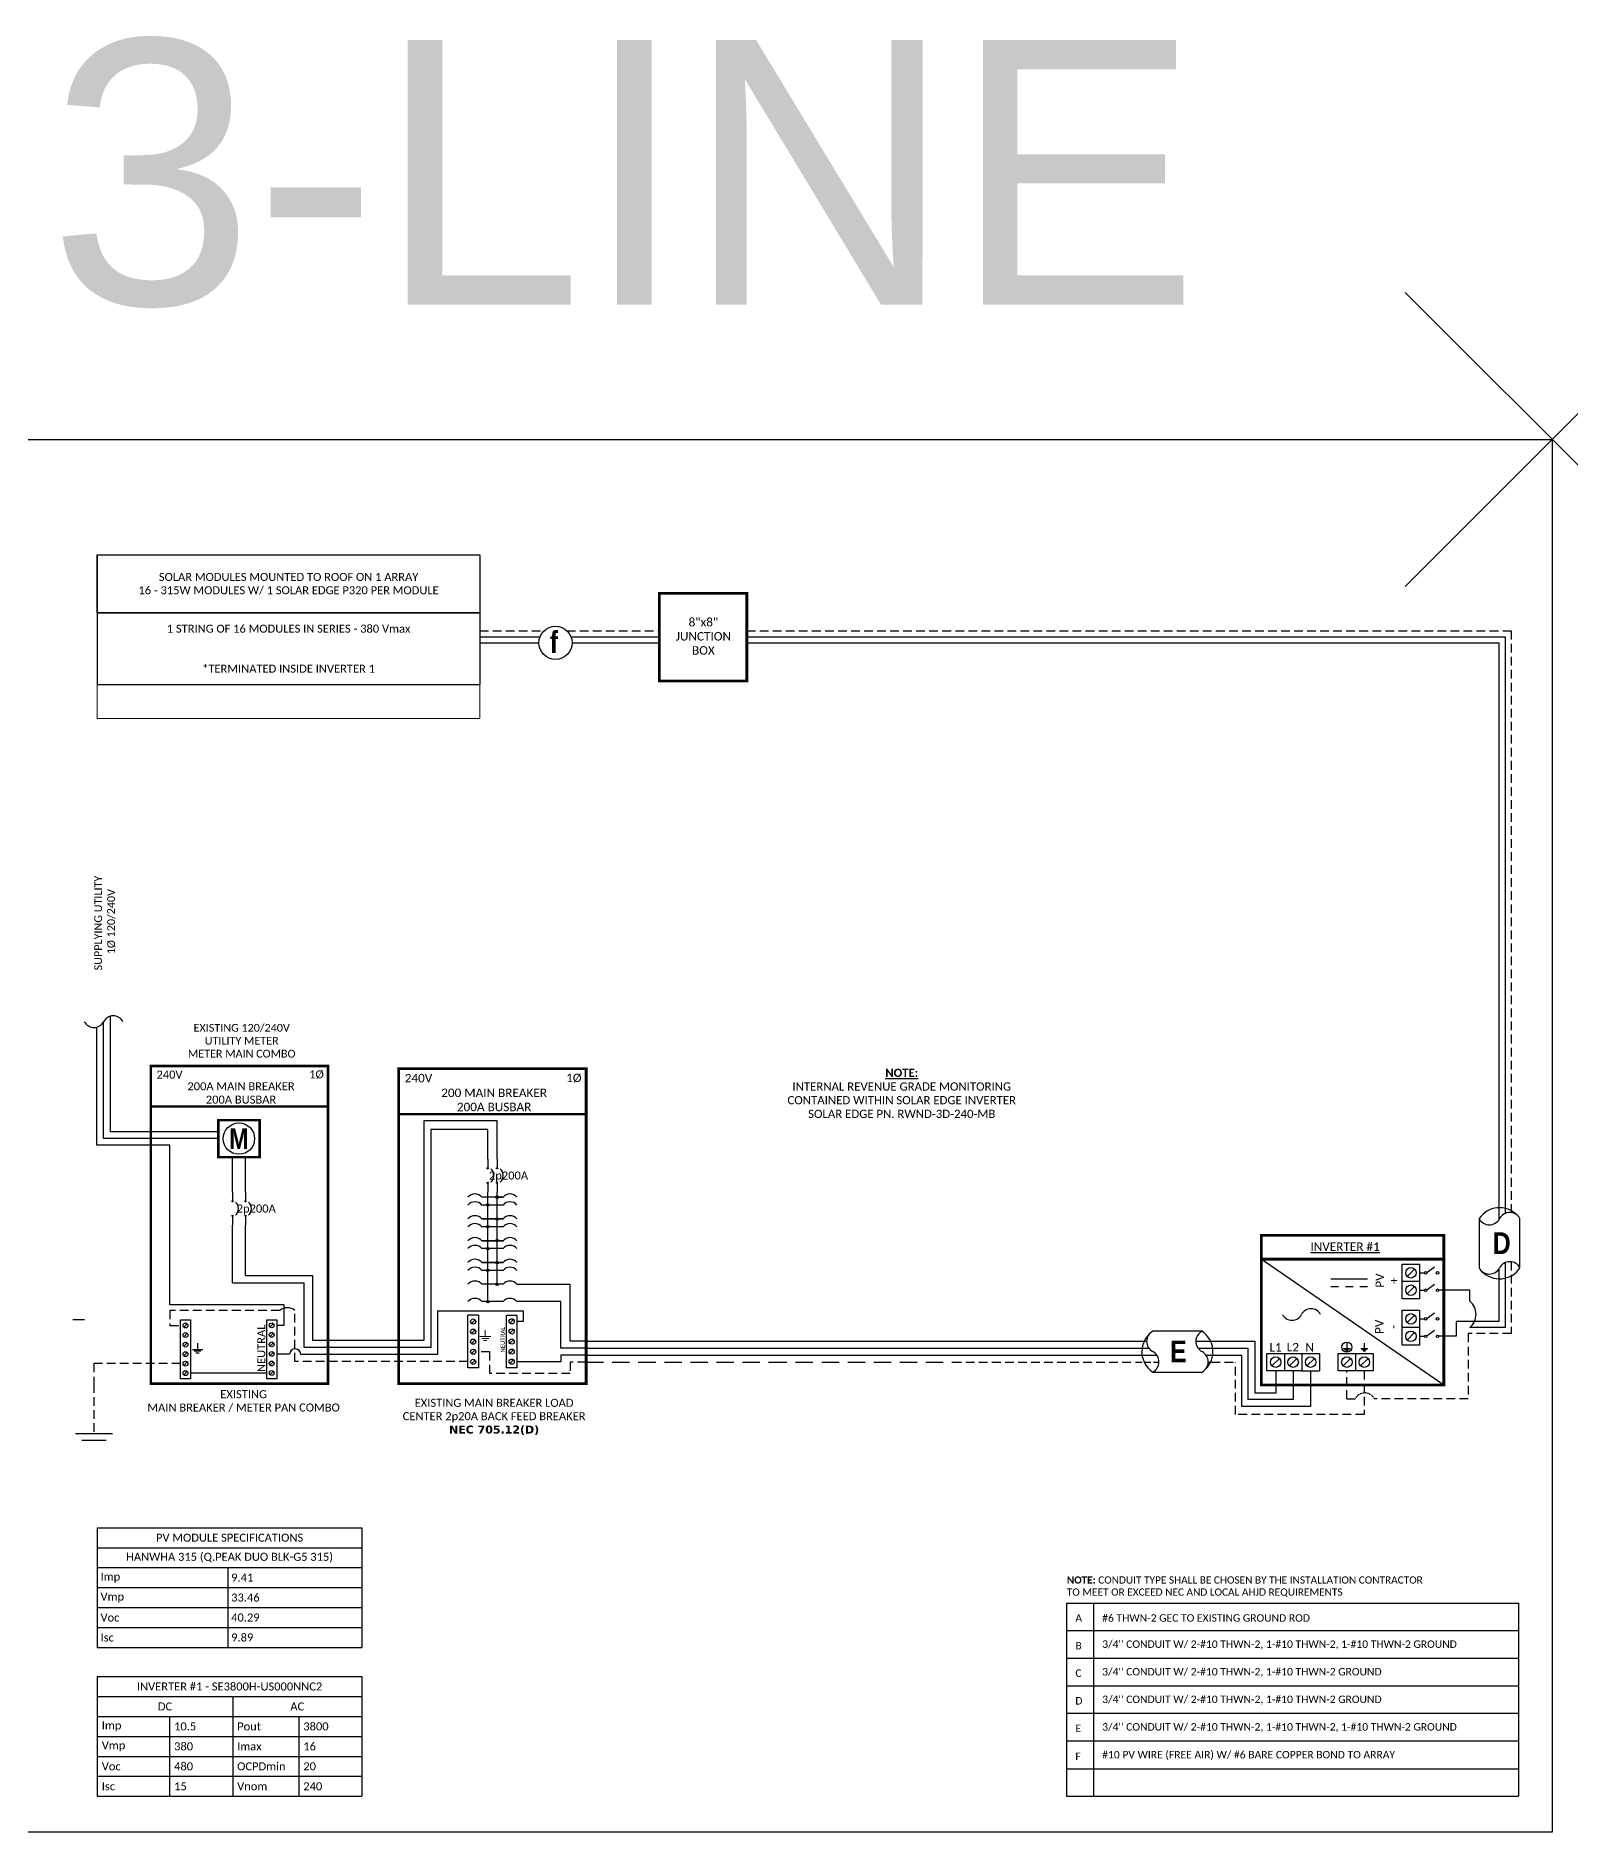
# Model space of a CAD drawing. Header units: feet. Extents: x -13431 to 10532, y 10829 to 29871.
# Drawn here: x 6298 to 6960, y 16895 to 17670 of the extents above; entities that cross this region are included whole.
import ezdxf

# ---------------------------------------------------------------- set-up
doc = ezdxf.new("R2010")
doc.units = ezdxf.units.FT
doc.header["$MEASUREMENT"] = 0
doc.linetypes.add('DASHED', pattern=[0.75, 0.5, -0.25])
doc.linetypes.add('HIDDEN', pattern=[0.375, 0.25, -0.125])
doc.layers.add('LOCKED (NO PRINT)', color=7, linetype='Continuous', plot=False)
for name, color, linetype in [('ONE LINE BLOCKS', 7, 'Continuous'), ('TABLES', 7, 'Continuous'), ('TEXT', 7, 'Continuous'), ('Z - TITLEBLOCK TXT', 7, 'Continuous')]:
    doc.layers.add(name, color=color, linetype=linetype)
doc.styles.add('ONE LINE TXT', font='techb___.ttf')
doc.styles.get("Standard").update_dxf_attribs({"font": 'calibri.ttf'})
doc.styles.add('TITLE BBLOCK TEXT', font='ARIALUNI.TTF')

# ---------------------------------------------------------------- blocks, each defined once
blk = doc.blocks.new('*U252')
at = {"color": 7}
for p, q in [((-35.53, 9), (-31.05, 9)), ((-9.81, 9), (0, 9))]:
    blk.add_line(p, q, dxfattribs=at)
at = {"color": 7, "linetype": 'Continuous'}
for p, q in [((-7.14, 13.31), (-28.39, 13.31)), ((-28.39, -4.31), (-7.14, -4.31))]:
    blk.add_line(p, q, dxfattribs=at)
at = {"color": 10}
for p, q in [((-35.53, 6), (-30.11, 6)), ((-8.87, 6), (0, 6))]:
    blk.add_line(p, q, dxfattribs=at)
at = {"color": 253}
for p, q in [((-35.53, 3), (-26.66, 3)), ((-5.41, 3), (0, 3))]:
    blk.add_line(p, q, dxfattribs=at)
at = {"color": 92, "linetype": 'HIDDEN', "ltscale": 10}
for p, q in [((-4.48, 0), (0, 0)), ((-35.53, 0), (-25.72, 0))]:
    blk.add_line(p, q, dxfattribs=at)
at = {"color": 7, "linetype": 'Continuous'}
for centre, start, end in [((-22.54, 4.5), 133.97324, 236.42648), ((-12.99, 4.5), 313.97324, 56.42648)]:
    blk.add_arc(centre, 10.58, start, end, dxfattribs=at)
at = {"linetype": 'Continuous'}
for centre, start, end in [((-26.08, 8.91), 117.66392, 242.33608), ((-4.83, 8.91), 117.66392, 242.33608), ((-30.7, 0.09), 297.66392, 62.33608), ((-9.45, 0.09), 297.66392, 62.33608)]:
    blk.add_arc(centre, 4.98, start, end, dxfattribs=at)
blk = doc.blocks.new('*U249')
at = {"color": 7}
blk.add_line((-79.14, 9), (0, 9), dxfattribs=at)
at = {"color": 10}
blk.add_line((-79.14, 6), (0, 6), dxfattribs=at)
at = {"color": 253}
blk.add_line((-79.14, 3), (0, 3), dxfattribs=at)
at = {"color": 92, "linetype": 'DASHED', "ltscale": 15}
blk.add_line((-79.14, 0), (0, 0), dxfattribs=at)
blk = doc.blocks.new('*U248')
at = {"color": 7}
blk.add_line((-79.14, 9), (0, 9), dxfattribs=at)
at = {"color": 10}
blk.add_line((-79.14, 6), (0, 6), dxfattribs=at)
at = {"color": 253}
blk.add_line((-79.14, 3), (0, 3), dxfattribs=at)
at = {"color": 92, "linetype": 'HIDDEN', "ltscale": 15}
blk.add_line((-79.14, 0), (0, 0), dxfattribs=at)
blk = doc.blocks.new('*U253')
at = {"color": 7}
blk.add_line((-79.14, 9), (0, 9), dxfattribs=at)
at = {"color": 10}
blk.add_line((-79.14, 6), (0, 6), dxfattribs=at)
at = {"color": 253}
blk.add_line((-79.14, 3), (0, 3), dxfattribs=at)
at = {"color": 92, "linetype": 'DASHED', "ltscale": 15}
blk.add_line((-79.14, 0), (0, 0), dxfattribs=at)
at = {"color": 1, "insert": (-22.08, 115.96), "char_height": 3.5433, "attachment_point": 5}
blk.add_mtext_dynamic_manual_height_columns('{\\fCalibri|b1|i0|c0|p34;\\LNOTE:\\P}INTERNAL REVENUE GRADE MONITORING\\PCONTAINED WITHIN SOLAR EDGE INVERTER\\PSOLAR EDGE PN. RWND-3D-240-MB', width=99.534, gutter_width=7.17, heights=[0], dxfattribs=at)
blk = doc.blocks.new('*T257')
at = {"color": 0, "lineweight": -2, "transparency": 16777216}
for p, q in [((0, 0), (114.19, 0)), ((0, 0), (0, -51.7)), ((114.19, 0), (114.19, -51.7)), ((0, -8.62), (114.19, -8.62)), ((58.43, -8.62), (58.43, -51.7)), ((0, -17.23), (114.19, -17.23)), ((31.22, -17.23), (31.22, -51.7)), ((86.98, -17.23), (86.98, -51.7)), ((0, -25.85), (114.19, -25.85)), ((0, -34.47), (114.19, -34.47)), ((0, -43.08), (114.19, -43.08)), ((0, -51.7), (114.19, -51.7))]:
    blk.add_line(p, q, dxfattribs=at)
at = {"color": 0, "linetype": 'Continuous', "transparency": 16777216, "char_height": 3.4544}
for s, insert, width, attachment_point in [('{\\fCalibri|b0|i0|c0;INVERTER #1 - SE3800H-US000NNC2', (57.09, -4.31), 110.3293, 5), ('{\\fCalibri|b0|i0|c0;DC', (29.22, -12.93), 54.5755, 5), ('{\\fCalibri|b0|i0|c0;AC', (86.31, -12.93), 51.8976, 5), ('{\\fCalibri|b0|i0|c0;Imp', (1.93, -21.54), 27.3681, 4), ('{\\fCalibri|b0|i0|c0;10.5', (33.15, -21.54), 23.3513, 4), ('{\\fCalibri|b0|i0|c0;Pout', (60.36, -21.54), 24.6902, 4), ('{\\fCalibri|b0|i0|c0;3800', (88.91, -21.54), 23.3513, 4), ('{\\fCalibri|b0|i0|c0;Vmp', (1.93, -30.16), 27.3681, 4), ('{\\fCalibri|b0|i0|c0;380', (33.15, -30.16), 23.3513, 4), ('{\\fCalibri|b0|i0|c0;Imax', (60.36, -30.16), 24.6902, 4), ('{\\fCalibri|b0|i0|c0;16', (88.91, -30.16), 23.3513, 4), ('{\\fCalibri|b0|i0|c0;Voc', (1.93, -38.78), 27.3681, 4), ('{\\fCalibri|b0|i0|c0;480', (33.15, -38.78), 23.3513, 4), ('{\\fCalibri|b0|i0|c0;OCPDmin', (60.36, -38.78), 24.6902, 4), ('{\\fCalibri|b0|i0|c0;20', (88.91, -38.78), 23.3513, 4), ('{\\fCalibri|b0|i0|c0;Isc', (1.93, -47.39), 27.3681, 4), ('{\\fCalibri|b0|i0|c0;15', (33.15, -47.39), 23.3513, 4), ('{\\fCalibri|b0|i0|c0;Vnom', (60.36, -47.39), 24.6902, 4), ('{\\fCalibri|b0|i0|c0;240', (88.91, -47.39), 23.3513, 4)]:
    blk.add_mtext(s, dxfattribs=dict(at, insert=insert, width=width, attachment_point=attachment_point))
blk = doc.blocks.new('*T258')
at = {"color": 0, "lineweight": -2, "transparency": 16777216}
for p, q in [((0, 0), (114.19, 0)), ((0, 0), (0, -51.69)), ((114.19, 0), (114.19, -51.69)), ((0, -8.62), (114.19, -8.62)), ((0, -17.23), (114.19, -17.23)), ((56.41, -17.23), (56.41, -51.69)), ((0, -25.85), (114.19, -25.85)), ((0, -34.46), (114.19, -34.46)), ((0, -43.08), (114.19, -43.08)), ((0, -51.69), (114.19, -51.69))]:
    blk.add_line(p, q, dxfattribs=at)
at = {"color": 0, "linetype": 'Continuous', "transparency": 16777216, "char_height": 3.4544}
for s, insert, width, attachment_point in [('{\\fCalibri|b0|i0|c0;PV MODULE SPECIFICATIONS', (57.09, -4.31), 111.433, 5), ('{\\fCalibri|b0|i0|c0;HANWHA 315 (Q.PEAK DUO BLK-G5 315)', (57.09, -12.92), 111.433, 5), ('{\\fCalibri|b0|i0|c0;Imp', (1.38, -21.54), 53.6551, 4), ('{\\fCalibri|b0|i0|c0;9.41', (57.78, -21.54), 55.0254, 4), ('{\\fCalibri|b0|i0|c0;Vmp', (1.38, -30.15), 53.6551, 4), ('{\\fCalibri|b0|i0|c0;33.46', (57.78, -30.15), 55.0254, 4), ('{\\fCalibri|b0|i0|c0;Voc', (1.38, -38.77), 53.6551, 4), ('{\\fCalibri|b0|i0|c0;40.29', (57.78, -38.77), 55.0254, 4), ('{\\fCalibri|b0|i0|c0;Isc', (1.38, -47.39), 53.6551, 4), ('{\\fCalibri|b0|i0|c0;9.89', (57.78, -47.39), 55.0254, 4)]:
    blk.add_mtext(s, dxfattribs=dict(at, insert=insert, width=width, attachment_point=attachment_point))
blk = doc.blocks.new('*T259')
at = {"linetype": 'ByBlock', "lineweight": -2, "transparency": 16777216}
for p, q in [((0, 0), (195.1, 0)), ((0, 0), (0, -83.41)), ((11.58, 0), (11.58, -83.41)), ((195.1, 0), (195.1, -83.41)), ((0, -11.84), (195.1, -11.84)), ((0, -23.75), (195.1, -23.75)), ((0, -35.65), (195.1, -35.65)), ((0, -47.56), (195.1, -47.56)), ((0, -59.46), (195.1, -59.46)), ((0, -71.5), (195.1, -71.5)), ((0, -83.41), (195.1, -83.41))]:
    blk.add_line(p, q, dxfattribs=at)
at = {"color": 0, "linetype": 'Continuous', "transparency": 16777216, "char_height": 3.2119, "attachment_point": 7}
for s, insert, width in [('{\\fCalibri|b0|i0|c0;A', (3.78, -8.06), 4.025), ('{\\fCalibri|b0|i0|c0;#6 THWN-2 GEC TO EXISTING GROUND ROD', (15.36, -8.06), 175.9562), ('{\\fCalibri|b0|i0|c0;B', (3.78, -19.97), 4.025), ("{\\fCalibri|b0|i0|c0;3/4'' CONDUIT W/ 2-#10 THWN-2, 1-#10 THWN-2, 1-#10 THWN-2 GROUND", (15.36, -19.97), 175.9562), ('{\\fCalibri|b0|i0|c0;C', (3.78, -31.87), 4.025), ("{\\fCalibri|b0|i0|c0;3/4'' CONDUIT W/ 2-#10 THWN-2, 1-#10 THWN-2 GROUND", (15.36, -31.87), 175.9562), ('{\\fCalibri|b0|i0|c0;D', (3.78, -43.78), 4.025), ("{\\fCalibri|b0|i0|c0;3/4'' CONDUIT W/ 2-#10 THWN-2, 1-#10 THWN-2 GROUND", (15.36, -43.78), 175.9562), ('{\\fCalibri|b0|i0|c0;E', (3.78, -55.68), 4.025), ("{\\fCalibri|b0|i0|c0;3/4'' CONDUIT W/ 2-#10 THWN-2, 1-#10 THWN-2, 1-#10 THWN-2 GROUND", (15.36, -55.68), 175.9562), ('{\\fCalibri|b0|i0|c0;F', (3.78, -67.73), 4.025), ('{\\fCalibri|b0|i0|c0;#10 PV WIRE (FREE AIR) W/ #6 BARE COPPER BOND TO ARRAY', (15.36, -67.73), 175.9562), ('{\\fCalibri|b0|i0|c0;', (3.78, -79.63), 4.025), ('{\\fCalibri|b0|i0|c0;', (15.36, -79.63), 175.9562)]:
    blk.add_mtext(s, dxfattribs=dict(at, insert=insert, width=width))
blk = doc.blocks.new('*T256')
at = {"color": 0, "lineweight": -2, "transparency": 16777216}
for p, q in [((0, 0), (165.11, 0)), ((0, 0), (0, -56)), ((165.11, 0), (165.11, -56)), ((0, -25.14), (165.11, -25.14)), ((0, -56), (165.11, -56))]:
    blk.add_line(p, q, dxfattribs=at)
at = {"layer": 'Defpoints', "color": 8, "linetype": 'ByBlock', "lineweight": 0, "transparency": 16777216}
for p, q in [((0, -56), (0, -70.62)), ((165.11, -56), (165.11, -70.62)), ((0, -70.62), (165.11, -70.62))]:
    blk.add_line(p, q, dxfattribs=at)
at = {"color": 0, "linetype": 'Continuous', "transparency": 16777216, "char_height": 3.4544, "width": 155.095, "attachment_point": 5}
for s, insert in [('{\\fCalibri|b0|i0|c0;SOLAR MODULES MOUNTED TO ROOF ON 1 ARRAY^J16 - 315W MODULES W/ 1 SOLAR EDGE P320 PER MODULE', (82.56, -12.57)), ('{\\fCalibri|b0|i0|c0;1 STRING OF 16 MODULES IN SERIES - 380 Vmax^J^J^J*TERMINATED INSIDE INVERTER 1', (82.56, -40.57))]:
    blk.add_mtext(s, dxfattribs=dict(at, insert=insert))
blk = doc.blocks.new('8x8box')
at = {"lineweight": 50, "const_width": 1.19}
blk.add_lwpolyline([(37.78, 0), (0, 0), (0, 37.78), (37.78, 37.78)], close=True, dxfattribs=at)
at = {"color": 1, "insert": (19.03, 19.26), "char_height": 3.6576, "attachment_point": 5}
blk.add_mtext_dynamic_manual_height_columns('8"x8"  JUNCTION BOX ', width=0.4767, gutter_width=7.17, heights=[0], dxfattribs=at)

msp = doc.modelspace()

# ---------------------------------------------------------------- hatches: boundary and pattern name
at = {"linetype": 'Continuous'}
h = msp.add_hatch(color=1, dxfattribs=at)
h.dxf.hatch_style = 1
edge = h.paths.add_edge_path()
edge.add_arc((6492.63, 17165.3), 0.528, 0, 360)
h = msp.add_hatch(color=1, dxfattribs=at)
h.dxf.hatch_style = 1
edge = h.paths.add_edge_path()
edge.add_arc((6496.66, 17168.68), 0.528, 0, 360)
h = msp.add_hatch(color=1, dxfattribs=at)
h.dxf.hatch_style = 1
edge = h.paths.add_edge_path()
edge.add_arc((6496.66, 17159.28), 0.528, 0, 360)
h = msp.add_hatch(color=1, dxfattribs=at)
h.dxf.hatch_style = 1
edge = h.paths.add_edge_path()
edge.add_arc((6492.63, 17155.9), 0.528, 0, 360)
h = msp.add_hatch(color=1, dxfattribs=at)
h.dxf.hatch_style = 1
edge = h.paths.add_edge_path()
edge.add_arc((6496.66, 17149.88), 0.528, 0, 360)
h = msp.add_hatch(color=1, dxfattribs=at)
h.dxf.hatch_style = 1
edge = h.paths.add_edge_path()
edge.add_arc((6492.63, 17146.5), 0.528, 0, 360)
h = msp.add_hatch(color=1, dxfattribs=at)
h.dxf.hatch_style = 1
edge = h.paths.add_edge_path()
edge.add_arc((6492.63, 17137.09), 0.528, 0, 360)
h = msp.add_hatch(color=1, dxfattribs=at)
h.dxf.hatch_style = 1
edge = h.paths.add_edge_path()
edge.add_arc((6496.66, 17140.47), 0.528, 0, 360)
h = msp.add_hatch(color=1, dxfattribs=at)
h.dxf.hatch_style = 1
edge = h.paths.add_edge_path()
edge.add_arc((6496.66, 17131.07), 0.528, 0, 360)
h = msp.add_hatch(color=1, dxfattribs=at)
h.dxf.hatch_style = 1
edge = h.paths.add_edge_path()
edge.add_arc((6492.63, 17123.59), 0.528, 0, 360)
at = {"layer": 'ONE LINE BLOCKS', "linetype": 'Continuous'}
h = msp.add_hatch(color=1, dxfattribs=at)
h.dxf.hatch_style = 1
edge = h.paths.add_edge_path()
edge.add_arc((6492.63, 17181.18), 0.275, 0, 360)
h = msp.add_hatch(color=1, dxfattribs=at)
h.dxf.hatch_style = 1
edge = h.paths.add_edge_path()
edge.add_arc((6496.66, 17181.18), 0.275, 0, 360)
h = msp.add_hatch(color=1, dxfattribs=at)
h.dxf.hatch_style = 1
edge = h.paths.add_edge_path()
edge.add_arc((6492.63, 17174.87), 0.275, 0, 360)
h = msp.add_hatch(color=1, dxfattribs=at)
h.dxf.hatch_style = 1
edge = h.paths.add_edge_path()
edge.add_arc((6496.66, 17174.87), 0.275, 0, 360)
h = msp.add_hatch(color=1, dxfattribs=at)
h.dxf.hatch_style = 1
edge = h.paths.add_edge_path()
edge.add_arc((6382.44, 17166.92), 0.275, 0, 360)
h = msp.add_hatch(color=1, dxfattribs=at)
h.dxf.hatch_style = 1
edge = h.paths.add_edge_path()
edge.add_arc((6388.04, 17166.92), 0.275, 0, 360)
h = msp.add_hatch(color=1, dxfattribs=at)
h.dxf.hatch_style = 1
edge = h.paths.add_edge_path()
edge.add_arc((6382.44, 17160.61), 0.275, 0, 360)
h = msp.add_hatch(color=1, dxfattribs=at)
h.dxf.hatch_style = 1
edge = h.paths.add_edge_path()
edge.add_arc((6388.04, 17160.61), 0.275, 0, 360)

# ---------------------------------------------------------------- linework, layer by layer
at = {"color": 92, "linetype": 'HIDDEN', "ltscale": 15}
for p, q in [((6489.2, 17413.22), (6517.03, 17413.22)), ((6526.72, 17413.22), (6566.67, 17413.22)), ((6604.45, 17413.22), (6934.34, 17413.22)), ((6934.34, 17413.22), (6934.34, 17162.05)), ((6934.34, 17140.8), (6934.34, 17109.78)), ((6934.34, 17109.78), (6915.83, 17109.78)), ((6915.83, 17109.78), (6915.83, 17081.69)), ((6493.53, 17101.96), (6488.62, 17101.96)), ((6493.53, 17092.56), (6493.53, 17101.96)), ((6535.11, 17097.52), (6528.15, 17097.52)), ((6528.15, 17097.52), (6528.15, 17092.56)), ((6804.98, 17097.52), (6815.33, 17097.52)), ((6815.33, 17074.82), (6815.33, 17097.52)), ((6528.15, 17092.56), (6493.53, 17092.56)), ((6863.44, 17081.69), (6863.44, 17093.73)), ((6870.97, 17093.73), (6870.97, 17074.82)), ((6863.44, 17081.69), (6867.04, 17081.69)), ((6915.83, 17081.69), (6875.28, 17081.69)), ((6870.97, 17074.82), (6815.33, 17074.82))]:
    msp.add_line(p, q, dxfattribs=at)
at = {"color": 10, "linetype": 'Continuous'}
for p, q in [((6489.2, 17410.6), (6515.42, 17410.6)), ((6528.52, 17410.6), (6566.67, 17410.6)), ((6604.45, 17410.6), (6931.72, 17410.6)), ((6931.72, 17410.6), (6931.72, 17161.64)), ((6326.81, 17193.95), (6326.81, 17244.43)), ((6492.63, 17197.86), (6468.01, 17197.86)), ((6468.01, 17197.86), (6468.01, 17103.76)), ((6492.63, 17185.15), (6492.63, 17197.86)), ((6376.43, 17193.95), (6326.81, 17193.95)), ((6492.63, 17123.59), (6492.63, 17170.9)), ((6499.23, 17165.3), (6490.07, 17165.3)), ((6499.23, 17155.9), (6490.07, 17155.9)), ((6499.23, 17146.5), (6490.07, 17146.5)), ((6499.23, 17137.09), (6490.07, 17137.09)), ((6931.72, 17140.4), (6931.72, 17112.4)), ((6413.32, 17103.76), (6413.32, 17131.7)), ((6417.14, 17131.7), (6417.14, 17131.7)), ((6916.55, 17128.52), (6903.14, 17128.52)), ((6916.55, 17123.8), (6916.55, 17128.52)), ((6499.23, 17123.59), (6490.07, 17123.59)), ((6524.13, 17123.59), (6505.22, 17123.59)), ((6524.13, 17103.52), (6524.13, 17123.59)), ((6931.72, 17112.4), (6916.55, 17112.4)), ((6468.01, 17103.76), (6413.32, 17103.76)), ((6535.11, 17103.52), (6524.13, 17103.52)), ((6804.98, 17103.52), (6820.73, 17103.52)), ((6820.73, 17103.52), (6820.73, 17081.33)), ((6840.26, 17093.73), (6840.26, 17081.33)), ((6840.26, 17081.33), (6820.73, 17081.33))]:
    msp.add_line(p, q, dxfattribs=at)
at = {"color": 7, "linetype": 'Continuous'}
for p, q in [((6489.2, 17407.98), (6514.73, 17407.98)), ((6529.01, 17407.98), (6566.67, 17407.98)), ((6604.45, 17407.98), (6929.09, 17407.98)), ((6929.09, 17407.98), (6929.09, 17158.98)), ((6329.81, 17196.95), (6329.81, 17246.81)), ((6376.43, 17196.95), (6329.81, 17196.95)), ((6496.66, 17201.69), (6465.01, 17201.69)), ((6465.01, 17201.69), (6465.01, 17106.76)), ((6496.66, 17185.15), (6496.66, 17201.69)), ((6499.23, 17168.68), (6490.07, 17168.68)), ((6496.66, 17159.28), (6496.66, 17170.9)), ((6496.66, 17168.68), (6499.23, 17168.68)), ((6490.07, 17159.28), (6499.23, 17159.28)), ((6499.23, 17159.28), (6490.07, 17159.28)), ((6496.66, 17149.88), (6496.66, 17159.28)), ((6920.54, 17159.42), (6920.54, 17138.17)), ((6938.17, 17138.17), (6938.17, 17159.42)), ((6490.07, 17149.88), (6499.23, 17149.88)), ((6499.23, 17149.88), (6490.07, 17149.88)), ((6496.66, 17140.47), (6496.66, 17149.88)), ((6417.12, 17106.76), (6417.12, 17134.89)), ((6490.07, 17140.47), (6499.23, 17140.47)), ((6499.23, 17140.47), (6490.07, 17140.47)), ((6496.66, 17131.07), (6496.66, 17140.47)), ((6905.29, 17087.56), (6826.51, 17141.94)), ((6929.09, 17137.73), (6929.09, 17115.02)), ((6499.23, 17131.07), (6490.07, 17131.07)), ((6528.15, 17106.52), (6528.15, 17131.07)), ((6872.34, 17133.33), (6856.57, 17133.33)), ((6859.86, 17129.92), (6856.57, 17129.92)), ((6866.1, 17129.92), (6862.8, 17129.92)), ((6872.34, 17129.92), (6869.04, 17129.92)), ((6929.09, 17115.02), (6910.64, 17115.02)), ((6910.64, 17115.02), (6910.64, 17108.62)), ((6465.01, 17106.76), (6417.12, 17106.76)), ((6804.98, 17106.52), (6823.67, 17106.52)), ((6823.67, 17106.52), (6823.67, 17084.14)), ((6910.64, 17108.62), (6903.14, 17108.62)), ((6832.73, 17093.73), (6832.73, 17084.14)), ((6832.73, 17084.14), (6823.67, 17084.14))]:
    msp.add_line(p, q, dxfattribs=at)
at = {"color": 253, "linetype": 'Continuous'}
for p, q in [((6323.94, 17191.07), (6323.94, 17242.09)), ((6355.35, 17191.07), (6323.94, 17191.07)), ((6470.93, 17119.68), (6507.86, 17119.68)), ((6507.86, 17119.68), (6507.86, 17115.08)), ((6507.86, 17115.08), (6505.22, 17115.08)), ((6407, 17100.88), (6401.51, 17100.88)), ((6470.93, 17100.76), (6411.99, 17100.76)), ((6524.1, 17097.68), (6505.22, 17097.68)), ((6535.11, 17100.52), (6524.1, 17100.52)), ((6524.1, 17100.52), (6524.1, 17097.68)), ((6804.98, 17100.52), (6818.06, 17100.52)), ((6818.06, 17078.36), (6818.06, 17100.52)), ((6847.8, 17093.73), (6847.8, 17078.36)), ((6847.8, 17078.36), (6818.06, 17078.36))]:
    msp.add_line(p, q, dxfattribs=at)
at = {"color": 155, "true_color": 0x647190}
msp.add_line((6454.19, 17224.11), (6535.11, 17224.11), dxfattribs=at)
at = {"lineweight": 50}
msp.add_line((6454.19, 17204.47), (6535.11, 17204.47), dxfattribs=at)
at = {"color": 1, "linetype": 'Continuous'}
for p, q in [((6887.33, 17124.75), (6887.33, 17139.82)), ((6887.33, 17139.82), (6894.86, 17139.82)), ((6887.33, 17124.75), (6887.33, 17139.82)), ((6894.86, 17139.82), (6894.86, 17124.75)), ((6894.86, 17139.82), (6894.86, 17132.28)), ((6894.86, 17136.05), (6896.9, 17136.05)), ((6901.29, 17138.51), (6898.03, 17136.07)), ((6894.86, 17132.28), (6887.33, 17132.28)), ((6894.86, 17128.52), (6896.9, 17128.52)), ((6901.29, 17130.98), (6898.03, 17128.54)), ((6894.86, 17124.75), (6887.33, 17124.75)), ((6887.33, 17104.85), (6887.33, 17119.92)), ((6887.33, 17119.92), (6894.86, 17119.92)), ((6894.86, 17119.92), (6894.86, 17112.39)), ((6484.08, 17095.01), (6484.08, 17117.75)), ((6488.62, 17117.75), (6484.08, 17117.75)), ((6488.62, 17117.75), (6488.62, 17095.01)), ((6500.68, 17095.09), (6500.68, 17117.68)), ((6505.22, 17117.68), (6500.68, 17117.68)), ((6505.22, 17117.68), (6505.22, 17095.09)), ((6894.86, 17112.39), (6887.33, 17112.39)), ((6894.86, 17116.16), (6896.9, 17116.16)), ((6894.86, 17112.39), (6894.86, 17104.85)), ((6901.29, 17118.62), (6898.03, 17116.17)), ((6894.86, 17104.85), (6887.33, 17104.85)), ((6894.86, 17108.62), (6896.9, 17108.62)), ((6901.29, 17111.08), (6898.03, 17108.64)), ((6828.96, 17101.26), (6844.03, 17101.26)), ((6828.96, 17093.73), (6828.96, 17101.26)), ((6828.96, 17101.26), (6836.5, 17101.26)), ((6836.5, 17101.26), (6836.5, 17093.73)), ((6844.03, 17101.26), (6844.03, 17093.73)), ((6844.03, 17101.26), (6851.57, 17101.26)), ((6851.57, 17101.26), (6851.57, 17093.73)), ((6859.67, 17101.26), (6874.74, 17101.26)), ((6859.67, 17093.73), (6859.67, 17101.26)), ((6859.67, 17101.26), (6867.2, 17101.26)), ((6867.2, 17101.26), (6867.2, 17093.73)), ((6874.74, 17101.26), (6874.74, 17093.73)), ((6488.62, 17095.01), (6484.08, 17095.01)), ((6505.22, 17095.09), (6500.68, 17095.09)), ((6844.03, 17093.73), (6828.96, 17093.73)), ((6844.03, 17093.73), (6851.57, 17093.73)), ((6874.74, 17093.73), (6859.67, 17093.73))]:
    msp.add_line(p, q, dxfattribs=at)
at = {"color": 4, "linetype": 'Continuous'}
for p, q in [((6892.7, 17137.66), (6889.49, 17134.45)), ((6892.7, 17130.12), (6889.49, 17126.91)), ((6487.13, 17115.8), (6485.56, 17114.23)), ((6503.74, 17115.87), (6502.17, 17114.3)), ((6503.74, 17111.52), (6502.17, 17109.95)), ((6892.7, 17117.76), (6889.49, 17114.55)), ((6487.13, 17111.45), (6485.56, 17109.88)), ((6487.13, 17107.1), (6485.56, 17105.52)), ((6503.74, 17107.17), (6502.17, 17105.6)), ((6892.7, 17110.23), (6889.49, 17107.01)), ((6487.13, 17102.75), (6485.56, 17101.17)), ((6487.13, 17098.4), (6485.56, 17096.82)), ((6503.74, 17102.82), (6502.17, 17101.25)), ((6503.74, 17098.47), (6502.17, 17096.9)), ((6834.34, 17099.1), (6831.12, 17095.89)), ((6841.87, 17099.1), (6838.66, 17095.89)), ((6849.41, 17099.1), (6846.19, 17095.89)), ((6865.04, 17099.1), (6861.83, 17095.89)), ((6872.58, 17099.1), (6869.36, 17095.89))]:
    msp.add_line(p, q, dxfattribs=at)
at = {"color": 7}
for p, q in [((6505.22, 17131.07), (6528.15, 17131.07)), ((6535.11, 17106.52), (6528.15, 17106.52))]:
    msp.add_line(p, q, dxfattribs=at)
at = {"linetype": 'Continuous'}
msp.add_lwpolyline([(6324.09, 17446), (6489.2, 17446), (6489.2, 17420.86), (6324.09, 17420.86)], close=True, dxfattribs=at)
at = {"lineweight": 50, "const_width": 1.19}
for points in [[(6454.19, 17088.22), (6454.19, 17224.11), (6535.11, 17224.11), (6535.11, 17088.22)], [(6826.51, 17141.94), (6826.51, 17152.22), (6905.29, 17152.22), (6905.29, 17141.94)]]:
    msp.add_lwpolyline(points, close=True, dxfattribs=at)
at = {"color": 7, "lineweight": 50, "const_width": 1.19}
msp.add_lwpolyline([(6826.51, 17087.56), (6826.51, 17152.22), (6905.29, 17152.22), (6905.29, 17087.56)], close=True, dxfattribs=at)
at = {"color": 253, "linetype": 'Continuous', "flags": 128}
msp.add_lwpolyline([(6470.93, 17119.68), (6470.93, 17100.76)], dxfattribs=at)
at = {"color": 92, "linetype": 'Continuous', "lineweight": 5, "ltscale": 0.05, "flags": 128}
for points in [[(6489.23, 17108.49), (6493.91, 17108.49)], [(6493.1, 17107.62), (6490.04, 17107.62)], [(6492.29, 17106.75), (6490.85, 17106.75)], [(6491.57, 17111.33), (6491.57, 17108.49)]]:
    msp.add_lwpolyline(points, dxfattribs=at)
at = {"color": 92, "linetype": 'Continuous', "flags": 128}
for points in [[(6863.44, 17105.67), (6863.43, 17103.37)], [(6870.97, 17105.67), (6870.97, 17103.37)], [(6861.9, 17103.37), (6864.97, 17103.37)], [(6864.44, 17102.8), (6862.43, 17102.8)], [(6863.91, 17102.23), (6862.96, 17102.23)], [(6869.43, 17103.37), (6872.51, 17103.37)], [(6871.97, 17102.8), (6869.97, 17102.8)], [(6871.44, 17102.23), (6870.5, 17102.23)]]:
    msp.add_lwpolyline(points, dxfattribs=at)
at = {"color": 7, "linetype": 'Continuous'}
msp.add_circle((6521.87, 17407.98), 7.14, dxfattribs=at)
at = {"color": 1, "linetype": 'Continuous'}
for centre, radius in [((6492.63, 17165.3), 0.528), ((6496.66, 17168.68), 0.528), ((6496.66, 17159.28), 0.528), ((6492.63, 17155.9), 0.528), ((6496.66, 17149.88), 0.528), ((6492.63, 17146.5), 0.528), ((6492.63, 17137.09), 0.528), ((6496.66, 17140.47), 0.528), ((6897.44, 17136.05), 0.541), ((6902.6, 17136.05), 0.541), ((6496.66, 17131.07), 0.528), ((6897.44, 17128.52), 0.541), ((6902.6, 17128.52), 0.541), ((6492.63, 17123.59), 0.528), ((6897.44, 17116.16), 0.541), ((6902.6, 17116.16), 0.541), ((6897.44, 17108.62), 0.541), ((6902.6, 17108.62), 0.541)]:
    msp.add_circle(centre, radius, dxfattribs=at)
at = {"color": 4, "linetype": 'Continuous'}
for centre, radius in [((6891.1, 17136.05), 2.27), ((6891.1, 17128.52), 2.27), ((6486.35, 17115.01), 1.11), ((6486.35, 17110.66), 1.11), ((6502.95, 17115.08), 1.11), ((6502.95, 17110.73), 1.11), ((6891.1, 17116.16), 2.27), ((6486.35, 17106.31), 1.11), ((6502.95, 17106.38), 1.11), ((6891.1, 17108.62), 2.27), ((6486.35, 17101.96), 1.11), ((6486.35, 17097.61), 1.11), ((6502.95, 17102.03), 1.11), ((6502.95, 17097.68), 1.11), ((6832.73, 17097.5), 2.27), ((6840.26, 17097.5), 2.27), ((6847.8, 17097.5), 2.27), ((6863.44, 17097.5), 2.27), ((6870.97, 17097.5), 2.27)]:
    msp.add_circle(centre, radius, dxfattribs=at)
at = {"color": 92, "linetype": 'Continuous'}
msp.add_circle((6863.44, 17103.93), 2.17, dxfattribs=at)
at = {"color": 1, "linetype": 'Continuous'}
for centre in [(6487.08, 17166.14), (6487.08, 17162.76), (6502.22, 17166.14), (6502.22, 17162.76), (6487.08, 17156.73), (6502.22, 17156.73), (6487.08, 17153.35), (6487.08, 17147.33), (6502.22, 17153.35), (6502.22, 17147.33), (6487.08, 17143.95), (6502.22, 17143.95), (6487.08, 17137.93), (6487.08, 17134.55), (6502.22, 17137.93), (6502.22, 17134.55), (6487.08, 17128.53), (6502.22, 17128.53), (6487.08, 17121.05), (6502.22, 17121.05)]:
    msp.add_arc(centre, 3.93, 40.3392, 139.6608, dxfattribs=at)
at = {"color": 7, "linetype": 'Continuous'}
for centre, start, end in [((6929.35, 17153.57), 43.97324, 146.42648), ((6929.35, 17144.02), 223.97324, 326.42648)]:
    msp.add_arc(centre, 10.58, start, end, dxfattribs=at)
at = {"linetype": 'Continuous'}
for centre, radius, start, end in [((6924.95, 17161.73), 4.98, 207.66392, 332.33608), ((6933.76, 17157.11), 4.98, 27.66392, 152.33608), ((6924.95, 17140.48), 4.98, 207.66392, 332.33608), ((6933.76, 17135.86), 4.98, 27.66392, 152.33608), ((6847.99, 17115.88), 4.65, 27.66392, 152.33608), ((6839.75, 17120.19), 4.65, 207.66392, 332.33608)]:
    msp.add_arc(centre, radius, start, end, dxfattribs=at)
at = {"color": 10, "linetype": 'Continuous'}
msp.add_arc((6911.78, 17118.1), 7.43, 309.93385, 50.06615, dxfattribs=at)
at = {"color": 253, "linetype": 'Continuous'}
msp.add_arc((6409.5, 17100.67), 2.5, 1.86188, 175.26199, dxfattribs=at)
at = {"color": 92, "linetype": 'HIDDEN', "ltscale": 0.3}
msp.add_arc((6871.16, 17079.53), 4.65, 27.66392, 152.33608, dxfattribs=at)
at = {"layer": 'LOCKED (NO PRINT)', "color": 2}
for p, q in [((7015.55, 17559.27), (6888.59, 17432.31)), ((7015.55, 17432.31), (6888.59, 17559.27))]:
    msp.add_line(p, q, dxfattribs=at)
at = {"layer": 'LOCKED (NO PRINT)'}
msp.add_lwpolyline([(6130.22, 17495.79), (6952.07, 17495.79), (6952.07, 16894.63), (6130.22, 16894.63)], close=True, dxfattribs=at)
at = {"layer": 'ONE LINE BLOCKS', "lineweight": 50}
msp.add_line((6347.2, 17207.8), (6423.7, 17207.8), dxfattribs=at)
at = {"layer": 'ONE LINE BLOCKS', "lineweight": 50, "const_width": 1.12}
for points in [[(6347.2, 17088.22), (6347.2, 17225.34), (6423.7, 17225.34), (6423.7, 17088.22)], [(6376.32, 17185.96), (6376.32, 17201.93), (6394.15, 17201.93), (6394.15, 17185.96)]]:
    msp.add_lwpolyline(points, close=True, dxfattribs=at)
at = {"layer": 'TEXT', "color": 92, "linetype": 'HIDDEN', "ltscale": 15}
for p, q in [((6402.85, 17119.81), (6355.35, 17119.81)), ((6355.35, 17119.81), (6355.35, 17113.29)), ((6409.37, 17097.76), (6409.37, 17119.81)), ((6355.35, 17113.29), (6360.02, 17113.29)), ((6360.02, 17096.83), (6322.64, 17096.83)), ((6322.64, 17096.83), (6322.64, 17088.03)), ((6484.08, 17097.76), (6409.37, 17097.76)), ((6322.64, 17088.03), (6322.64, 17066.68))]:
    msp.add_line(p, q, dxfattribs=at)
at = {"layer": 'TEXT', "color": 92, "linetype": 'Continuous', "ltscale": 15}
msp.add_line((6397.21, 17092.72), (6364.31, 17092.72), dxfattribs=at)
at = {"layer": 'TEXT', "color": 92, "linetype": 'Continuous', "ltscale": 4, "flags": 128}
for points in [[(6318.51, 17115.75), (6313.59, 17115.75)], [(6314.62, 17066.68), (6330.66, 17066.68)], [(6327.88, 17063.7), (6317.4, 17063.7)]]:
    msp.add_lwpolyline(points, dxfattribs=at)
at = {"layer": 'TEXT', "color": 92, "linetype": 'Continuous', "flags": 128}
for points in [[(6367.36, 17105.69), (6367.36, 17103)], [(6365.14, 17103), (6369.57, 17103)], [(6368.8, 17102.18), (6365.91, 17102.18)], [(6368.03, 17101.36), (6366.68, 17101.36)]]:
    msp.add_lwpolyline(points, dxfattribs=at)
at = {"layer": 'TEXT', "linetype": 'Continuous'}
msp.add_circle((6385.24, 17193.95), 6.76, dxfattribs=at)
at = {"layer": 'TEXT', "color": 92, "linetype": 'Continuous', "ltscale": 0.3}
msp.add_arc((6406.11, 17115.93), 5.06, 49.9189, 130.0811, dxfattribs=at)
at = {"layer": 'Z - TITLEBLOCK TXT', "color": 253, "linetype": 'Continuous'}
for p, q in [((6355.35, 17122.22), (6355.35, 17191.07)), ((6404.67, 17122.22), (6355.35, 17122.22)), ((6404.67, 17122.22), (6404.67, 17113.36)), ((6404.67, 17113.36), (6401.51, 17113.36))]:
    msp.add_line(p, q, dxfattribs=at)
at = {"layer": 'Z - TITLEBLOCK TXT', "color": 10, "linetype": 'Continuous'}
for p, q in [((6382.44, 17170.89), (6382.44, 17185.96)), ((6382.44, 17131.7), (6382.44, 17156.64)), ((6382.44, 17131.7), (6413.32, 17131.7))]:
    msp.add_line(p, q, dxfattribs=at)
at = {"layer": 'Z - TITLEBLOCK TXT', "color": 7, "linetype": 'Continuous'}
for p, q in [((6388.04, 17181.99), (6388.04, 17185.96)), ((6388.04, 17170.89), (6388.04, 17181.99)), ((6388.04, 17134.89), (6388.04, 17156.64)), ((6388.04, 17134.89), (6417.12, 17134.89))]:
    msp.add_line(p, q, dxfattribs=at)
at = {"layer": 'Z - TITLEBLOCK TXT', "color": 1, "linetype": 'Continuous'}
for p, q in [((6360.02, 17090.27), (6360.02, 17115.74)), ((6360.02, 17115.74), (6364.31, 17115.74)), ((6364.31, 17115.74), (6364.31, 17090.27)), ((6397.21, 17090.33), (6397.21, 17115.81)), ((6397.21, 17115.81), (6401.51, 17115.81)), ((6401.51, 17115.81), (6401.51, 17090.33)), ((6364.31, 17090.27), (6360.02, 17090.27)), ((6401.51, 17090.33), (6397.21, 17090.33))]:
    msp.add_line(p, q, dxfattribs=at)
at = {"layer": 'Z - TITLEBLOCK TXT', "color": 4, "linetype": 'Continuous'}
for p, q in [((6362.91, 17114.03), (6361.42, 17112.54)), ((6400.1, 17114.1), (6398.62, 17112.61)), ((6362.91, 17109.92), (6361.42, 17108.43)), ((6362.91, 17105.8), (6361.42, 17104.32)), ((6400.1, 17109.99), (6398.62, 17108.5)), ((6400.1, 17105.87), (6398.62, 17104.39)), ((6362.91, 17101.69), (6361.42, 17100.2)), ((6362.91, 17097.58), (6361.42, 17096.09)), ((6400.1, 17101.76), (6398.62, 17100.27)), ((6400.1, 17097.65), (6398.62, 17096.16)), ((6362.91, 17093.46), (6361.42, 17091.98)), ((6400.1, 17093.53), (6398.62, 17092.05))]:
    msp.add_line(p, q, dxfattribs=at)
at = {"layer": 'Z - TITLEBLOCK TXT', "color": 1, "linetype": 'Continuous', "flags": 128}
for points in [[(6492.63, 17185.15), (6492.63, 17181.18)], [(6492.63, 17185.15), (6492.63, 17181.18)], [(6496.66, 17185.15), (6496.66, 17181.18)], [(6496.66, 17185.15), (6496.66, 17181.18)], [(6492.63, 17174.87), (6492.63, 17170.9)], [(6496.66, 17174.87), (6496.66, 17170.9)], [(6382.44, 17170.89), (6382.44, 17166.92)], [(6382.44, 17170.89), (6382.44, 17166.92)], [(6388.04, 17170.89), (6388.04, 17166.92)], [(6388.04, 17170.89), (6388.04, 17166.92)], [(6382.44, 17160.61), (6382.44, 17156.64)], [(6388.04, 17160.61), (6388.04, 17156.64)]]:
    msp.add_lwpolyline(points, dxfattribs=at)
at = {"layer": 'Z - TITLEBLOCK TXT', "color": 1, "linetype": 'Continuous'}
for centre in [(6492.63, 17181.18), (6496.66, 17181.18), (6492.63, 17174.87), (6496.66, 17174.87), (6382.44, 17166.92), (6388.04, 17166.92), (6382.44, 17160.61), (6388.04, 17160.61)]:
    msp.add_circle(centre, 0.275, dxfattribs=at)
at = {"layer": 'Z - TITLEBLOCK TXT', "color": 4, "linetype": 'Continuous'}
for centre in [(6362.16, 17113.29), (6399.36, 17113.36), (6362.16, 17109.17), (6362.16, 17105.06), (6399.36, 17109.24), (6399.36, 17105.13), (6362.16, 17100.95), (6362.16, 17096.83), (6399.36, 17101.02), (6399.36, 17096.9), (6362.16, 17092.72), (6399.36, 17092.79)]:
    msp.add_circle(centre, 1.05, dxfattribs=at)
at = {"layer": 'Z - TITLEBLOCK TXT', "linetype": 'Continuous'}
for centre, start, end in [((6322.65, 17246.62), 207.66392, 332.33608), ((6330.98, 17242.25), 27.66392, 152.33608)]:
    msp.add_arc(centre, 4.7, start, end, dxfattribs=at)
at = {"layer": 'Z - TITLEBLOCK TXT', "color": 1, "linetype": 'Continuous'}
for centre in [(6491.51, 17178.03), (6495.54, 17178.03), (6381.31, 17163.76), (6386.91, 17163.76)]:
    msp.add_arc(centre, 3.72, 310.3392, 49.6608, dxfattribs=at)

# ---------------------------------------------------------------- block references
for name, p in [('*T256', (6324.09, 17446)), ('*T258', (6324.09, 17026)), ('*T259', (6742.48, 16993.47)), ('*T257', (6324.09, 16961.77))]:
    msp.add_blockref(name, p)
at = {"color": 7}
for name, p in [('8x8box', (6566.67, 17391.52)), ('*U253', (6693.39, 17097.52)), ('*U249', (6614.25, 17097.52)), ('*U248', (6772.53, 17097.52)), ('*U252', (6808.06, 17097.52))]:
    msp.add_blockref(name, p, dxfattribs=at)

# ---------------------------------------------------------------- texts
at = {"color": 1, "linetype": 'Continuous'}
msp.add_text('%%UINVERTER #1', height=3.6576, dxfattribs=at).set_placement((6847.72, 17145.48))
at = {"color": 4, "linetype": 'Continuous'}
msp.add_text('NEUTRAL', height=1.874, rotation=90, dxfattribs=at).set_placement((6500.03, 17101.6))
at = {"color": 1, "linetype": 'Continuous', "char_height": 9.3833, "attachment_point": 1, "style": 'ONE LINE TXT'}
for s, insert in [('{\\W1;\\C256;f}', (6519.41, 17413.02)), ('{\\W1;\\C256;D}', (6926.4, 17153.53)), ('{\\W1;\\C256;E}', (6787.14, 17106.82))]:
    msp.add_mtext_dynamic_manual_height_columns(s, width=0.1385, gutter_width=2.13, heights=[0], dxfattribs=dict(at, insert=insert))
at = {"color": 1, "attachment_point": 5}
for s, width, insert, char_height in [('240V', 0.1481, (6462.72, 17220.06), 3.658), ('1Ø', 0.1481, (6529.79, 17220.06), 3.658), ('200 MAIN BREAKER\\P200A BUSBAR', 72.4998, (6495.36, 17210.66), 3.6576), ('L1', 0.1481, (6832.67, 17103.9), 3.658), ('L2', 0.1481, (6840.14, 17103.93), 3.658), ('N', 0.1481, (6847.39, 17103.88), 3.66)]:
    msp.add_mtext_dynamic_manual_height_columns(s, width=width, gutter_width=0.75, heights=[0], dxfattribs=dict(at, insert=insert, char_height=char_height))
at = {"color": 1, "char_height": 3.658, "attachment_point": 5, "rotation": 90}
for s, width, insert in [('PV +', 2.8378, (6880.7, 17132.69)), ('PV -', 2.8013, (6880.48, 17112.72))]:
    msp.add_mtext_dynamic_manual_height_columns(s, width=width, gutter_width=0.75, heights=[0], dxfattribs=dict(at, insert=insert))
at = {"color": 10, "insert": (6742.58, 17005.01), "char_height": 3.10896, "attachment_point": 1}
msp.add_mtext_dynamic_manual_height_columns('\\A1;{\\fCalibri|b1|i0|c0|p34;NOTE:} {\\A0;\\H1.0052x;CONDUIT TYPE SHALL BE CHOSEN BY THE INSTALLATION CONTRACTOR\\PTO MEET OR EXCEED NEC AND LOCAL AHJD REQUIREMENTS}', width=164.3528, gutter_width=0, heights=[9.89], dxfattribs=at)
at = {"layer": 'LOCKED (NO PRINT)', "color": 7, "style": 'TITLE BBLOCK TEXT'}
msp.add_text('3-LINE', height=114.235, rotation=359.98856, dxfattribs=at).set_placement((6303.09, 17554.02))
at = {"layer": 'TABLES', "color": 1, "linetype": 'Continuous'}
msp.add_text('NEUTRAL', height=3.458, rotation=90, dxfattribs=at).set_placement((6396.59, 17093.21))
at = {"layer": 'TEXT', "color": 1, "insert": (6327.38, 17287.03), "char_height": 3.35, "attachment_point": 5, "rotation": 90}
msp.add_mtext_dynamic_manual_height_columns('SUPPLYING UTILITY\\P 1Ø 120/240V', width=82.1443, gutter_width=7.17, heights=[0], dxfattribs=at)
at = {"layer": 'TEXT', "color": 1, "attachment_point": 5}
for s, width, gutter_width, heights, insert, char_height in [('EXISTING 120/240V\\PUTILITY METER\\PMETER MAIN COMBO', 82.1443, 7.17, [0], (6386.41, 17236.19), 3.35), ('240V', 0.1481, 0.75, [0], (6355.26, 17221.58), 3.458), ('1Ø', 0.1481, 0.75, [0], (6418.68, 17221.58), 3.458), ('200A MAIN BREAKER\\P200A BUSBAR', 72.4998, 0.75, [0], (6386.12, 17213.66), 3.458), ('2p200A', 0.1481, 0.75, [0], (6501.58, 17177.61), 3.458), ('2p200A', 0.1481, 0.75, [0], (6392.69, 17163.35), 3.458), ('EXISTING\\PMAIN BREAKER / METER PAN COMBO', 111.2001, 7.17, [106.42], (6387.23, 17080.66), 3.458), ('EXISTING MAIN BREAKER LOAD CENTER 2p20A BACK FEED BREAKER\\P{\\fVerdana|b1|i0|c0|p34;NEC 705.12(D)}', 79.4916, 7.17, [106.42], (6495.35, 17073.84), 3.458)]:
    msp.add_mtext_dynamic_manual_height_columns(s, width=width, gutter_width=gutter_width, heights=heights, dxfattribs=dict(at, insert=insert, char_height=char_height))
at = {"layer": 'Z - TITLEBLOCK TXT', "color": 253, "linetype": 'Continuous', "style": 'ONE LINE TXT'}
msp.add_text('M', height=8.87, dxfattribs=at).set_placement((6380.93, 17189.49))

doc.saveas('drawing.dxf')
